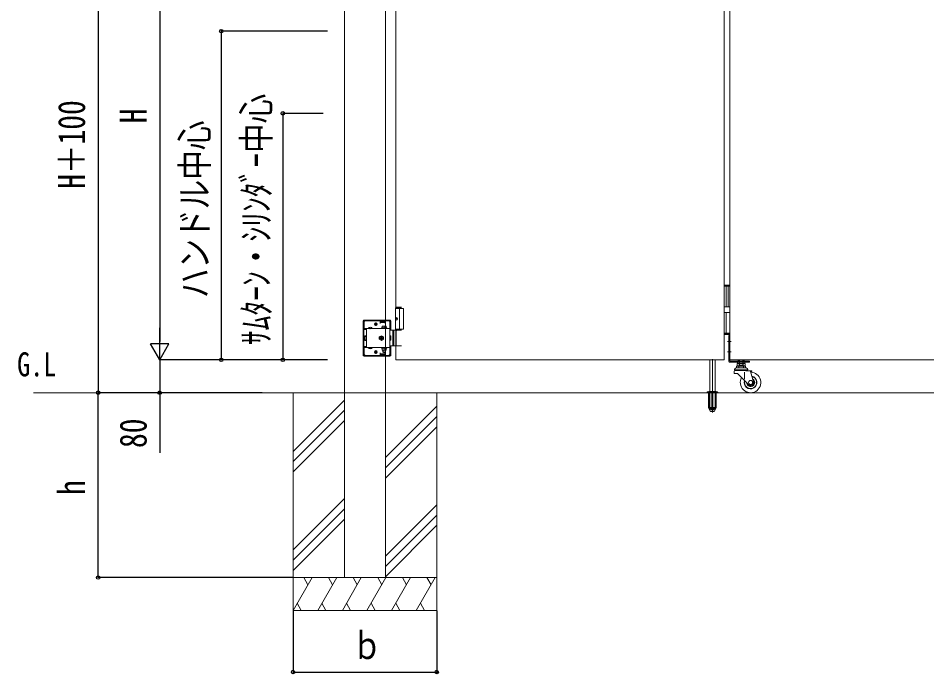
# Model space of a CAD drawing. Units: millimetres, scale not verified. Extents: x -6308 to 6308, y -4455 to 4455.
# Drawn here: x -824 to 1389, y 170 to 1766 of the extents above; entities that cross this region are included whole.
import ezdxf
from ezdxf.enums import TextEntityAlignment as Align

# ---------------------------------------------------------------- set-up
doc = ezdxf.new("R2010")
doc.units = ezdxf.units.MM
doc.header["$LTSCALE"] = 20
doc.layers.add('0-1_USER1', color=3, linetype='Continuous')
doc.layers.add('0-4_YKK_D', color=6, linetype='Continuous')
doc.layers.add('0-3_YKK_A1', color=4, linetype='Continuous', lineweight=18)
doc.styles.add('ＭＳ ゴシック', font='')
doc.styles.get('ＭＳ ゴシック').set_extended_font_data('MS Gothic')

msp = doc.modelspace()

# ---------------------------------------------------------------- linework, layer by layer
at = {"layer": '0-3_YKK_A1'}
for p, q in [((-29.47, 854.5), (-29.47, 2151)), ((70.53, 854.5), (70.53, 2151)), ((95.53, 1059.5), (95.53, 2009.5)), ((909.53, 1116.5), (895.53, 1116.5)), ((909.53, 1113.5), (895.53, 1113.5)), ((900.53, 1113.5), (900.53, 1063.5)), ((905.53, 1113.5), (905.53, 1063.5)), ((909.53, 1063.5), (895.53, 1063.5)), ((97.03, 1062.5), (95.03, 1060.5)), ((95.03, 1006.5), (95.03, 1060.5)), ((95.03, 1060.5), (109.53, 1060.5)), ((97.03, 1062.5), (109.53, 1062.5)), ((104.53, 1059.5), (104.53, 1009.5)), ((909.53, 1049.5), (895.53, 1049.5)), ((900.53, 1049.5), (900.53, 999.5)), ((16.53, 945.5), (16.53, 1029.5)), ((18.03, 945.5), (18.03, 1029.5)), ((18.53, 1031.5), (81.53, 1031.5)), ((18.53, 1030), (81.53, 1030)), ((18.53, 1026.5), (18.53, 1008.2)), ((57.53, 1029.5), (21.53, 1029.5)), ((43.03, 1021.5), (51.03, 1021.5)), ((43.78, 1021.25), (43.78, 1021.75)), ((47.03, 1017.5), (47.03, 1025.5)), ((50.28, 1021.25), (50.28, 1021.75)), ((57.53, 1023), (57.53, 1029.5)), ((69.53, 1028.5), (57.53, 1028.5)), ((69.53, 1025.5), (57.53, 1025.5)), ((58.53, 1027), (58.53, 1030)), ((58.53, 1027), (68.53, 1027)), ((68.53, 1027), (68.53, 1030)), ((69.53, 1023), (69.53, 1029.5)), ((78.53, 1029.5), (69.53, 1029.5)), ((73.03, 1030), (73.03, 1031.5)), ((81.03, 1030), (81.03, 1031.5)), ((81.53, 948.5), (81.53, 1026.5)), ((82.03, 1006.5), (82.03, 1029.5)), ((83.53, 1006.5), (83.53, 1029.5)), ((96.33, 1036.6), (95.73, 1036.6)), ((96.33, 1032.4), (95.73, 1032.4)), ((97.34, 1034.92), (96.75, 1034.92)), ((97.34, 1034.08), (96.75, 1034.08)), ((18.53, 1010.7), (81.53, 1010.7)), ((24.53, 1008.2), (18.53, 1008.2)), ((24.53, 1008.2), (24.53, 1010.7)), ((24.53, 1008.2), (24.53, 966.8)), ((28.78, 1011.21), (28.78, 1010.7)), ((38.28, 1011.21), (28.78, 1011.21)), ((38.28, 1010.7), (28.78, 1010.7)), ((31.18, 1013.2), (32.38, 1010.73)), ((32.38, 1010.73), (33.53, 1010.12)), ((34.67, 1010.73), (33.53, 1010.12)), ((35.88, 1013.2), (34.67, 1010.73)), ((38.28, 1011.21), (38.28, 1010.7)), ((61.28, 1012.3), (61.28, 1010.7)), ((73.78, 1012.3), (61.28, 1012.3)), ((61.28, 1010.7), (73.78, 1010.7)), ((62.53, 1016.3), (62.53, 1012.3)), ((72.53, 1016.3), (62.53, 1016.3)), ((62.53, 1012.3), (72.53, 1012.3)), ((67.53, 1012.3), (67.53, 1015.87)), ((72.53, 1012.3), (72.53, 1016.3)), ((73.78, 1010.7), (73.78, 1012.3)), ((84.53, 1006.5), (81.53, 1006.5)), ((82.03, 1008.2), (83.53, 1008.2)), ((109.53, 1006.5), (84.53, 1006.5)), ((88.53, 1006.5), (88.53, 968.5)), ((91.03, 1006.5), (91.03, 968.5)), ((95.03, 1009.5), (114.53, 1009.5)), ((96.72, 970), (96.72, 1005)), ((909.53, 999.5), (895.53, 999.5)), ((909.53, 997.5), (895.53, 997.5)), ((909.53, 996.5), (895.53, 996.5)), ((20.23, 992.5), (20.68, 993.27)), ((20.23, 992.5), (20.23, 982.5)), ((20.23, 982.5), (20.68, 981.73)), ((24.23, 993.27), (20.68, 993.27)), ((24.23, 990.39), (20.68, 990.39)), ((24.23, 984.61), (20.68, 984.61)), ((24.23, 981.73), (20.68, 981.73)), ((24.23, 981.73), (24.23, 993.27)), ((24.23, 991.4), (24.53, 991.4)), ((24.23, 983.6), (24.23, 991.4)), ((24.23, 983.6), (24.53, 983.6)), ((55.53, 990.39), (60.53, 993.27)), ((55.53, 984.61), (55.53, 990.39)), ((60.53, 981.73), (55.53, 984.61)), ((57.38, 988.1), (58.62, 988.1)), ((57.38, 986.9), (57.38, 988.1)), ((58.62, 986.9), (57.38, 986.9)), ((59.93, 989.41), (59.93, 990.65)), ((59.93, 990.65), (61.13, 990.65)), ((60.53, 993.27), (65.53, 990.39)), ((65.53, 984.61), (60.53, 981.73)), ((61.13, 990.65), (61.13, 989.41)), ((61.13, 985.59), (61.13, 984.35)), ((63.68, 986.9), (62.44, 986.9)), ((65.53, 990.39), (65.53, 984.61)), ((903.87, 979), (912.68, 979)), ((909.53, 981.25), (907.03, 981.25)), ((909.53, 976.75), (907.03, 976.75)), ((909.53, 993.5), (909.53, 931)), ((24.53, 966.8), (18.53, 966.8)), ((18.53, 966.8), (18.53, 948.5)), ((18.53, 964.3), (81.53, 964.3)), ((24.53, 966.8), (24.53, 964.3)), ((38.28, 964.3), (28.78, 964.3)), ((28.78, 963.79), (28.78, 964.3)), ((38.28, 963.79), (28.78, 963.79)), ((31.18, 961.8), (32.38, 964.27)), ((32.38, 964.27), (33.53, 964.88)), ((34.67, 964.27), (33.53, 964.88)), ((35.88, 961.8), (34.67, 964.27)), ((38.28, 963.79), (38.28, 964.3)), ((43.03, 953.5), (51.03, 953.5)), ((43.78, 953.75), (43.78, 953.25)), ((47.03, 957.5), (47.03, 949.5)), ((50.28, 953.75), (50.28, 953.25)), ((57.53, 952), (57.53, 945.5)), ((61.28, 964.3), (73.78, 964.3)), ((61.28, 962.7), (61.28, 964.3)), ((73.78, 962.7), (61.28, 962.7)), ((62.53, 957.7), (62.53, 962.7)), ((62.53, 962.7), (72.53, 962.7)), ((72.53, 957.7), (62.53, 957.7)), ((64.33, 964.3), (64.33, 962.7)), ((64.53, 957.7), (64.53, 953.3)), ((64.53, 953.3), (65.53, 952.3)), ((70.53, 953.3), (64.53, 953.3)), ((65.07, 957.7), (65.07, 952.76)), ((69.53, 952.3), (65.53, 952.3)), ((67.53, 962.7), (67.53, 958.13)), ((70.53, 953.3), (69.53, 952.3)), ((69.53, 952), (69.53, 945.5)), ((69.99, 957.7), (69.99, 952.76)), ((70.53, 957.7), (70.53, 953.3)), ((70.73, 964.3), (70.73, 962.7)), ((72.53, 962.7), (72.53, 957.7)), ((73.78, 964.3), (73.78, 962.7)), ((81.53, 968.5), (84.53, 968.5)), ((82.03, 945.5), (82.03, 968.5)), ((82.03, 966.8), (83.53, 966.8)), ((83.53, 945.5), (83.53, 968.5)), ((84.53, 968.5), (109.53, 968.5)), ((903.87, 954), (912.68, 954)), ((909.53, 956.25), (907.03, 956.25)), ((18.53, 945), (81.53, 945)), ((18.53, 943.5), (81.53, 943.5)), ((21.53, 945.5), (57.53, 945.5)), ((69.53, 949.5), (57.53, 949.5)), ((69.53, 946.5), (57.53, 946.5)), ((58.53, 948), (58.53, 945)), ((58.53, 948), (68.53, 948)), ((68.53, 948), (68.53, 945)), ((69.53, 945.5), (78.53, 945.5)), ((73.03, 943.5), (73.03, 945)), ((81.03, 943.5), (81.03, 945)), ((860.53, 857.5), (860.53, 934.5)), ((867.03, 936.5), (867.03, 806.5)), ((873.53, 857.5), (873.53, 934.5)), ((909.53, 951.75), (907.03, 951.75)), ((909.53, 931), (957.03, 931)), ((929.85, 934.5), (929.13, 931)), ((931.09, 934.5), (929.13, 931)), ((931.03, 928.5), (931.03, 931)), ((932.03, 934.5), (932.03, 923)), ((932.53, 931), (932.53, 934.5)), ((932.84, 934.5), (932.84, 923)), ((941.22, 934.5), (941.22, 923)), ((941.53, 931), (941.53, 934.5)), ((942.03, 923), (942.03, 934.5)), ((942.97, 934.5), (944.93, 931)), ((943.03, 928.5), (943.03, 931)), ((944.21, 934.5), (944.93, 931)), ((957.03, 928.5), (957.03, 931)), ((909.53, 928.5), (957.03, 928.5)), ((921.03, 911), (921.03, 910)), ((921.03, 910), (953.03, 910)), ((922.03, 909), (952.03, 909)), ((925.03, 915), (949.03, 915)), ((948, 919.5), (926.06, 919.5)), ((926.06, 919.5), (926.06, 915)), ((928.53, 926), (927.21, 925.24)), ((927.21, 925.24), (927.21, 920.76)), ((928.53, 920), (927.21, 920.76)), ((928.53, 926), (945.53, 926)), ((928.53, 920), (945.53, 920)), ((931.54, 919.5), (931.54, 915)), ((931.93, 926), (931.93, 928.5)), ((932.03, 923), (932.03, 919.5)), ((932.03, 921.5), (942.03, 921.5)), ((932.84, 921.5), (932.03, 920.1)), ((932.12, 925.24), (932.12, 920.76)), ((932.84, 923), (932.84, 921.5)), ((941.22, 923), (941.22, 921.5)), ((941.22, 921.5), (942.03, 920.1)), ((941.94, 925.24), (941.94, 920.76)), ((942.03, 919.5), (942.03, 923)), ((942.13, 926), (942.13, 928.5)), ((942.51, 919.5), (942.51, 915)), ((945.53, 926), (946.84, 925.24)), ((945.53, 920), (946.84, 920.76)), ((946.84, 925.24), (946.84, 920.76)), ((948, 919.5), (948, 915)), ((948.2, 908), (963.03, 908)), ((953.03, 911), (953.03, 910)), ((963.03, 908), (963.03, 906.5)), ((920.03, 907), (920.03, 901.5)), ((920.03, 901.5), (928.13, 901.5)), ((928.13, 901.5), (955.08, 874.55)), ((945.03, 887.76), (945.03, 904.88)), ((960.04, 906.5), (963.03, 906.5)), ((-786.64, 854.5), (3654.25, 854.5)), ((-154.47, 854.5), (-154.47, 324.5)), ((-29.47, 854.5), (-29.47, 404.5)), ((70.53, 854.5), (70.53, 404.5)), ((195.53, 854.5), (195.53, 324.5)), ((854.03, 855.34), (854.03, 854.5)), ((854.03, 854.5), (880.03, 854.5)), ((854.32, 856.04), (879.74, 856.04)), ((858.03, 857.5), (854.69, 856.28)), ((857.78, 854.5), (857.78, 817.47)), ((858.03, 857.5), (876.03, 857.5)), ((858.34, 854.5), (858.34, 816.5)), ((859.2, 857.5), (859.7, 857)), ((860.03, 819.44), (859.7, 857)), ((859.7, 857), (874.36, 857)), ((866.03, 854.5), (866.03, 816.5)), ((868.03, 854.5), (868.03, 816.5)), ((873.53, 857.5), (873.53, 818.7)), ((874.03, 819.44), (874.36, 857)), ((874.86, 857.5), (874.36, 857)), ((875.72, 854.5), (875.72, 816.5)), ((876.03, 857.5), (879.37, 856.28)), ((876.28, 854.5), (876.28, 817.47)), ((880.03, 855.34), (880.03, 854.5)), ((-29.47, 836.71), (-154.47, 711.71)), ((195.53, 821.71), (70.53, 696.71)), ((-29.47, 811.71), (-154.47, 686.71)), ((857.78, 817.47), (862.67, 809)), ((858.34, 816.5), (866.03, 816.5)), ((860.58, 818.38), (860.58, 818.7)), ((860.58, 818.38), (873.48, 818.38)), ((863.54, 808.5), (870.52, 808.5)), ((866.03, 817.47), (868.03, 817.47)), ((868.03, 816.5), (875.72, 816.5)), ((876.28, 817.47), (871.39, 809)), ((873.48, 818.7), (873.48, 818.38)), ((-29.47, 786.71), (-154.47, 661.71)), ((195.53, 796.71), (70.53, 671.71)), ((195.53, 771.71), (70.53, 646.71)), ((-29.47, 596.71), (-154.47, 471.71)), ((195.53, 581.71), (70.53, 456.71)), ((-29.47, 571.71), (-154.47, 446.71)), ((195.53, 556.71), (70.53, 431.71)), ((-29.47, 546.71), (-154.47, 421.71)), ((195.53, 531.71), (70.53, 406.71)), ((-154.47, 404.5), (195.53, 404.5)), ((-108.28, 404.5), (-154.47, 324.5)), ((-128.28, 404.5), (-118.28, 387.18)), ((-48.28, 404.5), (-94.47, 324.5)), ((-68.28, 404.5), (-58.28, 387.18)), ((11.72, 404.5), (-34.47, 324.5)), ((-29.47, 404.5), (70.53, 404.5)), ((-8.28, 404.5), (1.72, 387.18)), ((71.72, 404.5), (25.53, 324.5)), ((51.72, 404.5), (61.72, 387.18)), ((131.72, 404.5), (85.53, 324.5)), ((111.72, 404.5), (121.72, 387.18)), ((191.72, 404.5), (145.53, 324.5)), ((171.72, 404.5), (181.72, 387.18)), ((-144.47, 341.82), (-134.47, 324.5)), ((-84.47, 341.82), (-74.47, 324.5)), ((-24.47, 341.82), (-14.47, 324.5)), ((35.53, 341.82), (45.53, 324.5)), ((95.53, 341.82), (105.53, 324.5)), ((155.53, 341.82), (165.53, 324.5)), ((-154.47, 324.5), (195.53, 324.5))]:
    msp.add_line(p, q, dxfattribs=at)
for points in [[(95.53, 2134.5), (895.53, 2134.5), (895.53, 934.5), (95.53, 934.5), (95.53, 1009.5)], [(95.03, 1059.5), (114.53, 1059.5), (114.53, 1009.5)], [(95.62, 1035.76), (95.59, 1035.6), (95.54, 1035.44), (95.48, 1035.29), (95.4, 1035.17), (95.3, 1035.06), (95.24, 1035.01)], [(95.24, 1033.99), (95.3, 1033.94), (95.4, 1033.83), (95.48, 1033.71), (95.54, 1033.56), (95.59, 1033.4), (95.62, 1033.24)], [(96.75, 1034.92), (96.63, 1034.94), (96.53, 1034.98), (96.43, 1035.06), (96.34, 1035.17), (96.27, 1035.29), (96.23, 1035.44), (96.21, 1035.6), (96.21, 1035.76)], [(96.21, 1033.24), (96.21, 1033.4), (96.23, 1033.56), (96.27, 1033.71), (96.34, 1033.83), (96.43, 1033.94), (96.53, 1034.02), (96.63, 1034.06), (96.75, 1034.08)], [(61.13, 984.35), (59.93, 984.35), (59.93, 985.59)], [(62.44, 988.1), (63.68, 988.1), (63.68, 986.9)], [(81.53, 982.4), (83.53, 982.4), (83.53, 992.6), (81.53, 992.6)], [(909.53, 993.5), (907.03, 993.5), (907.03, 931)], [(966.79, 881.31), (960.04, 906.5), (960.04, 908)], [(873.53, 818.7), (860.53, 818.7), (860.53, 857.5)]]:
    msp.add_lwpolyline(points, dxfattribs=at)
for points in [[(909.53, 2134.5), (1709.53, 2134.5), (1709.53, 934.5), (909.53, 934.5)], [(927.83, 928.5), (946.23, 928.5), (946.23, 926), (927.83, 926)]]:
    msp.add_lwpolyline(points, close=True, dxfattribs=at)
msp.add_circle((960.03, 879.5), 5, dxfattribs=at)
for centre, radius, start, end in [((18.53, 1029.5), 2, 90, 180), ((18.53, 1029.5), 0.5, 90, 180), ((21.53, 1026.5), 3, 90, 180), ((47.03, 1021.75), 3.25, 0, 180), ((47.03, 1021.25), 3.25, 180, 0), ((78.53, 1026.5), 3, 0, 90), ((81.53, 1029.5), 2, 0, 90), ((81.53, 1029.5), 0.5, 0, 90), ((33.53, 1007.93), 5.77, 34.65097, 145.34903), ((65.03, 1008.87), 7.43, 70.34714, 109.65286), ((70.03, 1008.87), 7.43, 70.34714, 109.65286), ((98.22, 1005), 1.5, 90, 180), ((22.79, 991.83), 2.56, 145.61575, 214.38425), ((29.78, 987.5), 9.55, 162.41205, 197.58795), ((22.79, 983.17), 2.56, 145.61575, 214.38425), ((60.53, 987.5), 5, 103.11701, 349.84078), ((60.53, 987.5), 4.3, 96.72822, 356.22957), ((58.62, 989.41), 1.31, 270, 0), ((58.62, 985.59), 1.31, 0, 90), ((60.53, 987.5), 5, 349.84078, 103.11701), ((60.53, 987.5), 4.3, 356.22957, 96.72822), ((62.44, 989.41), 1.31, 180, 270), ((62.44, 985.59), 1.31, 90, 180), ((33.53, 967.07), 5.77, 214.65097, 325.34903), ((47.03, 953.75), 3.25, 0, 180), ((47.03, 953.25), 3.25, 180, 0), ((65.03, 965.13), 7.43, 250.34714, 289.65286), ((70.03, 965.13), 7.43, 250.34714, 289.65286), ((98.22, 970), 1.5, 180, 270), ((18.53, 945.5), 2, 180, 270), ((18.53, 945.5), 0.5, 180, 270), ((21.53, 948.5), 3, 180, 270), ((78.53, 948.5), 3, 270, 0), ((81.53, 945.5), 0.5, 270, 0), ((81.53, 945.5), 2, 270, 0), ((909.53, 931), 2.5, 180, 270), ((922.03, 907), 2, 90, 180), ((925.03, 911), 4, 90, 180), ((929.67, 921.66), 4.34, 55.61575, 124.38425), ((929.67, 924.34), 4.34, 235.61575, 304.38425), ((937.03, 909.76), 16.24, 72.41205, 107.58795), ((937.03, 936.24), 16.24, 252.41205, 287.58795), ((944.39, 921.66), 4.34, 55.61575, 124.38425), ((944.39, 924.34), 4.34, 235.61575, 304.38425), ((949.03, 911), 4, 0, 90), ((952.03, 907), 2, 30, 90), ((960.03, 879.5), 25, 151.2602, 88.7398), ((960.03, 879.5), 15.5, 161.84721, 78.15279), ((960.03, 879.5), 15, 162.81814, 77.18186), ((960.03, 879.5), 10, 179.427, 60.573), ((960.03, 879.5), 9, 186.05756, 53.94244), ((960.03, 879.5), 7, 225, 15), ((855.03, 855.34), 1, 110, 180), ((879.03, 855.34), 1, 0, 70), ((867.03, 819.5), 7, 180.5, 359.5), ((867.03, 821.8), 7.3, 207.94179, 270), ((863.54, 809.5), 1, 210, 270), ((867.03, 821.8), 7.3, 270, 332.05821), ((870.52, 809.5), 1, 270, 330)]:
    msp.add_arc(centre, radius, start, end, dxfattribs=at)
msp.add_ellipse((97.69, 1034.5), major_axis=(0, -3.5), ratio=0.707107, dxfattribs=at)
for centre, start_param, end_param in [((101.92, 1034.5), 1.3352921, 1.4303349), ((101.92, 1034.5), 1.7112577, 1.8063006), ((102.51, 1034.5), 1.3352921, 1.4303349), ((102.51, 1034.5), 1.7112577, 1.8063006), ((103.7, 1034.5), 1.5241127, 1.6174799)]:
    msp.add_ellipse(centre, major_axis=(0, 9), ratio=0.707107, start_param=start_param, end_param=end_param, dxfattribs=at)
at = {"layer": '0-4_YKK_D'}
for p, q in [((-629.47, 2154.5), (-629.47, 854.5)), ((-479.47, 2089.5), (-479.47, 979.5)), ((-70.85, 1734.5), (-330.47, 1734.5)), ((-329.47, 1734.5), (-329.47, 934.5)), ((-80.85, 1534.44), (-180.47, 1534.44)), ((-179.47, 1534.44), (-179.47, 934.5)), ((-479.47, 934.5), (-479.47, 1012.44)), ((-479.47, 934.5), (-501.97, 973.47)), ((-456.97, 973.47), (-501.97, 973.47)), ((-479.47, 934.5), (-456.97, 973.47)), ((-70.85, 934.5), (-480.47, 934.5)), ((-70.85, 934.5), (-480.47, 934.5)), ((-70.85, 934.5), (-330.47, 934.5)), ((-87.15, 934.5), (-180.47, 934.5)), ((-230.19, 854.5), (-630.47, 854.5)), ((-230.19, 854.5), (-630.47, 854.5)), ((-629.47, 404.5), (-629.47, 854.5)), ((-230.19, 854.5), (-480.47, 854.5)), ((-155.47, 404.5), (-630.47, 404.5)), ((-154.47, 323.5), (-154.47, 173.5)), ((195.53, 323.5), (195.53, 173.5)), ((-154.47, 174.5), (195.53, 174.5))]:
    msp.add_line(p, q, dxfattribs=at)
msp.add_lwpolyline([(-479.47, 934.5), (-479.47, 854.5), (-479.47, 707.9)], dxfattribs=at)
for centre in [(-329.47, 1734.5), (-179.47, 1534.44), (-329.47, 934.5), (-179.47, 934.5), (-629.47, 854.5), (-629.47, 854.5), (-479.47, 854.5), (-629.47, 404.5), (-154.47, 174.5), (195.53, 174.5)]:
    msp.add_circle(centre, 4.25, dxfattribs=at)

# ---------------------------------------------------------------- texts
at = {"layer": '0-1_USER1', "style": 'ＭＳ ゴシック', "width": 0.8}
msp.add_text('G.L', height=58.65, dxfattribs=at).set_placement((-826.82, 876.78), align=Align.BOTTOM_LEFT)
at = {"layer": '0-4_YKK_D', "style": 'ＭＳ ゴシック', "width": 0.8}
for s, p in [('ｻﾑﾀｰﾝ・ｼﾘﾝﾀﾞｰ中心', (-191.47, 970.2)), ('H＋100', (-641.47, 1350.9)), ('H', (-491.47, 1510.5)), ('ハンドル中心', (-341.47, 1084.9)), ('80', (-491.47, 719.9)), ('h', (-641.47, 605.5))]:
    msp.add_text(s, height=65.98, rotation=90, dxfattribs=at).set_placement(p, align=Align.BOTTOM_LEFT)
msp.add_text('ｂ', height=65.98, dxfattribs=at).set_placement((-10.67, 186.5), align=Align.BOTTOM_LEFT)

doc.saveas('drawing.dxf')
